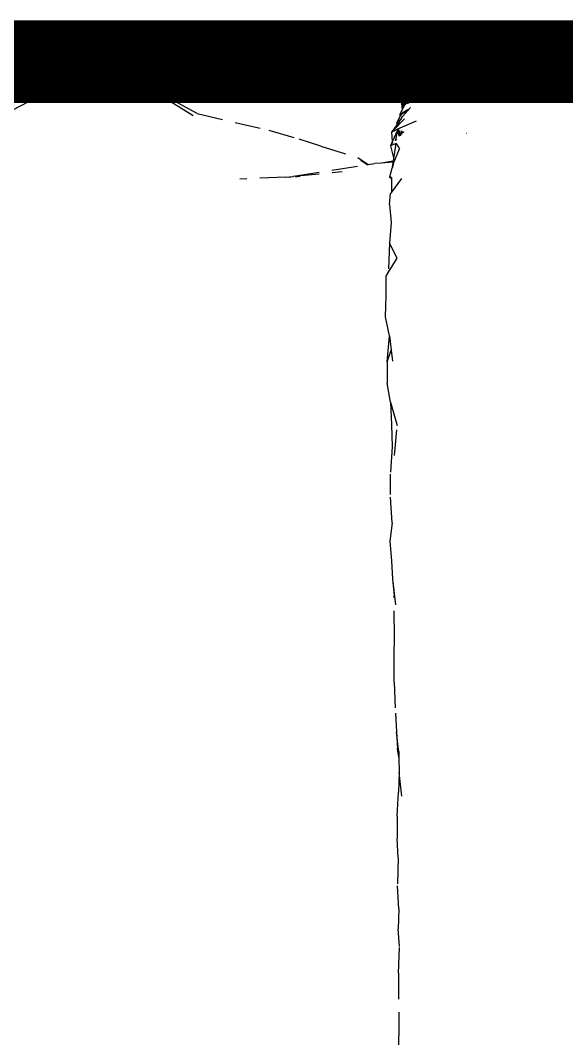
# Model space of a CAD drawing. Header units: millimetres. Extents: x 0 to 460473, y -68369 to 85219.
# Drawn here: x 228075.2 to 228207.2, y -30088.2 to -29842.2 of the extents above; entities that cross this region are included whole.
import ezdxf

# ---------------------------------------------------------------- set-up
doc = ezdxf.new("R2010")
doc.units = ezdxf.units.MM
doc.header["$LTSCALE"] = 50
doc.linetypes.add('HIDDEN2', pattern=[0.1875, 0.125, -0.0625])
doc.layers.add('fur', color=6, linetype='Continuous')
doc.layers.add('hid', color=8, linetype='HIDDEN2')

msp = doc.modelspace()

# ---------------------------------------------------------------- linework, layer by layer
at = {"layer": 'fur', "color": 40, "lineweight": 50, "true_color": 0xf8d731, "const_width": 20}
msp.add_lwpolyline([(227948.79534532, -29852.15140199), (229958.57693828, -29852.15140199), (229958.57693828, -31062.19639215), (227948.79534532, -31062.19639215)], close=True, dxfattribs=at)
at = {"layer": 'hid'}
for p, q in [((228184.66510002, -29852.15140199), (227938.21088805, -29852.15140199)), ((228184.66510002, -29852.15140199), (228178.79482597, -29853.20039116)), ((228184.66510002, -29852.15140199), (228180.31080853, -29853.32879771)), ((228181.31415197, -29853.18273539), (228184.66510002, -29852.15140199)), ((228187.24654083, -29852.21496004), (228184.66510002, -29852.15140199)), ((229558.08195127, -29852.15140199), (228184.66510002, -29852.15140199)), ((228093.71361489, -29855.4645626), (228096.74065461, -29854.61037231)), ((228096.74065461, -29854.61037231), (228101.4111111, -29855.58005453)), ((228172.16483411, -29855.83026981), (228175.2691954, -29854.38643324)), ((228173.83153288, -29855.23204907), (228175.2691954, -29854.38643324)), ((228175.2691954, -29854.38643324), (228174.32450572, -29855.08557187)), ((228174.4007411, -29854.95312637), (228175.66013596, -29854.33599927)), ((228175.1233375, -29854.68141013), (228177.25189392, -29853.77410105)), ((228175.66013596, -29854.33599927), (228175.1233375, -29854.68141013)), ((228176.88761598, -29854.2139453), (228175.26145368, -29854.76694775)), ((228175.9512698, -29854.42286223), (228175.26145368, -29854.76694775)), ((228175.2691954, -29854.38643324), (228178.79482597, -29853.20039116)), ((228177.25189392, -29853.77410105), (228175.66013596, -29854.33599927)), ((228176.88761598, -29854.2139453), (228175.79533722, -29854.68392166)), ((228176.53261777, -29854.41899244), (228175.79533722, -29854.68392166)), ((228175.9512698, -29854.42286223), (228177.25189392, -29853.77410105)), ((228177.13664356, -29853.9132591), (228175.9512698, -29854.42286223)), ((228178.79482597, -29853.20039116), (228177.25189392, -29853.77410105)), ((228178.79482597, -29853.20039116), (228177.56705485, -29853.72822131)), ((228187.24654083, -29852.21496004), (228206.94287919, -29854.17438557)), ((228206.94287919, -29854.17438557), (228217.84305507, -29856.93850484)), ((228089.62273694, -29856.76947138), (228088.87663618, -29857.56234313)), ((228089.10948165, -29857.39586509), (228089.62273694, -29856.76947138)), ((228091.99346959, -29855.92067819), (228089.62273694, -29856.76947138)), ((228089.62273694, -29856.76947138), (228092.72178609, -29857.1517324)), ((228089.62273694, -29856.76947138), (228091.02688966, -29857.0312504)), ((228090.80954914, -29857.28096834), (228091.02688966, -29857.0312504)), ((228091.02688966, -29857.0312504), (228091.40107835, -29857.10101115)), ((228091.99346959, -29855.92067819), (228092.20817714, -29855.67398546)), ((228092.56026001, -29855.71775027), (228091.99346959, -29855.92067819)), ((228092.20817714, -29855.67398546), (228092.96056273, -29855.57442992)), ((228092.56026001, -29855.71775027), (228092.20817714, -29855.67398546)), ((228092.96056273, -29855.57442992), (228092.56026001, -29855.71775027)), ((228093.71361489, -29855.4645626), (228092.96056273, -29855.57442992)), ((228095.33082902, -29855.96596248), (228092.96056273, -29855.57442992)), ((228095.33082902, -29855.96596248), (228095.48613846, -29855.81662773)), ((228096.08352692, -29856.09029692), (228095.33082902, -29855.96596248)), ((228096.08352692, -29856.09029692), (228096.19141619, -29855.84731828)), ((228097.6833446, -29856.35456288), (228096.08352692, -29856.09029692)), ((228103.92632545, -29857.14238002), (228101.4111111, -29855.58005453)), ((228169.857185, -29857.91793637), (228171.30396501, -29856.36929463)), ((228169.857185, -29857.91793637), (228171.49098333, -29856.58722539)), ((228170.42845265, -29857.22826316), (228171.30396501, -29856.36929463)), ((228171.30396501, -29856.36929463), (228170.95062379, -29857.20443395)), ((228171.49098333, -29856.58722539), (228170.95062379, -29857.20443395)), ((228170.95062379, -29857.20443395), (228171.2489053, -29857.0097961)), ((228171.80904184, -29856.11672486), (228170.9578795, -29856.91472197)), ((228171.2489053, -29857.0097961), (228171.05620448, -29857.30239729)), ((228171.43381297, -29857.04627277), (228171.05620448, -29857.30239729)), ((228171.10409109, -29856.68429396), (228171.80904184, -29856.11672486)), ((228171.99097924, -29857.02786642), (228171.19004684, -29857.48231486)), ((228171.33674019, -29856.89363017), (228171.2489053, -29857.0097961)), ((228171.32396086, -29856.99452056), (228171.2489053, -29857.0097961)), ((228171.30396501, -29856.36929463), (228172.16483411, -29855.83026981)), ((228171.3917267, -29856.91660075), (228171.32396086, -29856.99452056)), ((228171.33674019, -29856.89363017), (228171.69255548, -29856.42304706)), ((228171.67529006, -29856.59054853), (228171.33674019, -29856.89363017)), ((228171.50479464, -29856.84282044), (228171.3917267, -29856.91660075)), ((228171.43381297, -29857.04627277), (228171.50479464, -29856.84282044)), ((228171.63100495, -29856.91252126), (228171.43381297, -29857.04627277)), ((228171.69255548, -29856.42304706), (228171.49098333, -29856.58722539)), ((228171.50479464, -29856.84282044), (228171.67529006, -29856.59054853)), ((228171.80575008, -29856.64643777), (228171.50479464, -29856.84282044)), ((228172.38755436, -29856.39936846), (228171.63100495, -29856.91252126)), ((228171.80575008, -29856.64643777), (228171.63100495, -29856.91252126)), ((228171.67529006, -29856.59054853), (228171.76306187, -29856.51197216)), ((228171.96753078, -29856.05937879), (228171.69255548, -29856.42304706)), ((228172.13283897, -29856.06444094), (228171.69255548, -29856.42304706)), ((228171.76306187, -29856.51197216), (228172.13283897, -29856.06444094)), ((228171.76306187, -29856.51197216), (228172.12153789, -29856.33316159)), ((228171.94074828, -29856.5583473), (228171.80575008, -29856.64643777)), ((228171.89243021, -29856.0750255), (228171.80904184, -29856.11672486)), ((228172.81899255, -29855.98526591), (228171.94074828, -29856.5583473)), ((228172.12153789, -29856.33316159), (228171.94074828, -29856.5583473)), ((228172.37900393, -29855.93273821), (228171.96753078, -29856.05937879)), ((228173.40047955, -29856.228117), (228171.99097924, -29857.02786642)), ((228171.99097924, -29857.02786642), (228172.28491903, -29856.78320768)), ((228172.12153789, -29856.33316159), (228172.15017887, -29856.31887525)), ((228172.37900393, -29855.93273821), (228172.13283897, -29856.06444094)), ((228172.15017887, -29856.31887525), (228172.24348882, -29856.21218061)), ((228172.24348882, -29856.21218061), (228172.90121632, -29855.77201502)), ((228172.48972368, -29856.10623278), (228172.24348882, -29856.21218061)), ((228172.43978625, -29855.91403102), (228172.37900393, -29855.93273821)), ((228173.3922556, -29855.71789907), (228172.38755436, -29856.39936846)), ((228172.38755436, -29856.39936846), (228172.81899255, -29855.98526591)), ((228172.4997614, -29855.86813077), (228172.43978625, -29855.91403102)), ((228172.81899255, -29855.98526591), (228172.48972368, -29856.10623278)), ((228172.59085151, -29855.86753712), (228172.4997614, -29855.86813077)), ((228172.6261049, -29855.82273139), (228172.59085151, -29855.86753712)), ((228172.6261049, -29855.82273139), (228173.42640948, -29855.43056713)), ((228173.04621751, -29855.67177107), (228172.6261049, -29855.82273139)), ((228172.6261049, -29855.82273139), (228172.90121632, -29855.77201502)), ((228172.81899255, -29855.98526591), (228172.87802314, -29855.95582101)), ((228172.87802314, -29855.95582101), (228172.91216357, -29855.92446896)), ((228172.90121632, -29855.77201502), (228173.04621751, -29855.67177107)), ((228172.90121632, -29855.77201502), (228173.06994379, -29855.7822607)), ((228172.91216357, -29855.92446896), (228173.06994379, -29855.7822607)), ((228173.1211415, -29855.83455172), (228172.91216357, -29855.92446896)), ((228173.04621751, -29855.67177107), (228173.07334029, -29855.66011073)), ((228173.06994379, -29855.7822607), (228173.17416722, -29855.68800793)), ((228173.07334029, -29855.66011073), (228173.42640948, -29855.43056713)), ((228173.28832013, -29855.58477561), (228173.07334029, -29855.66011073)), ((228173.26118524, -29855.66122608), (228173.1211415, -29855.83455172)), ((228173.3922556, -29855.71789907), (228173.1211415, -29855.83455172)), ((228173.17416722, -29855.68800793), (228173.26118524, -29855.66122608)), ((228173.26118524, -29855.66122608), (228173.31806331, -29855.64372051)), ((228173.32433576, -29855.55220546), (228173.28832013, -29855.58477561)), ((228173.31806331, -29855.64372051), (228173.28832013, -29855.58477561)), ((228173.31806331, -29855.64372051), (228173.36414326, -29855.62953832)), ((228173.32433576, -29855.55220546), (228173.42640948, -29855.43056713)), ((228173.48676223, -29855.54952567), (228173.32433576, -29855.55220546)), ((228173.36414326, -29855.62953832), (228173.48676223, -29855.54952567)), ((228173.3922556, -29855.71789907), (228173.65409405, -29855.54029912)), ((228173.42640948, -29855.43056713), (228173.49720012, -29855.39587839)), ((228173.60974018, -29855.46927878), (228173.48676223, -29855.54952567)), ((228173.48676223, -29855.54952567), (228173.65409405, -29855.54029912)), ((228173.49720012, -29855.39587839), (228173.5417914, -29855.355553)), ((228173.5417914, -29855.355553), (228173.83153288, -29855.23204907)), ((228173.66792727, -29855.44837024), (228173.60974018, -29855.46927878)), ((228173.65409405, -29855.54029912), (228173.92673487, -29855.35537213)), ((228173.78839013, -29855.3527042), (228173.66792727, -29855.44837024)), ((228173.92673487, -29855.35537213), (228173.66792727, -29855.44837024)), ((228174.00951901, -29855.25763885), (228173.78839013, -29855.3527042)), ((228173.83153288, -29855.23204907), (228174.24034118, -29855.05779225)), ((228174.00951901, -29855.25763885), (228173.92673487, -29855.35537213)), ((228174.10025685, -29855.20697441), (228174.00951901, -29855.25763885)), ((228174.05704691, -29855.41628086), (228174.03772513, -29855.44017196)), ((228174.05704691, -29855.41628086), (228174.18421235, -29855.37714269)), ((228174.17693927, -29855.18566333), (228174.10025685, -29855.20697441)), ((228174.17986947, -29855.26441252), (228174.12288302, -29855.33487544)), ((228174.27906516, -29855.14175847), (228174.17693927, -29855.18566333)), ((228174.26463994, -29855.23395169), (228174.17986947, -29855.26441252)), ((228175.79533722, -29854.68392166), (228174.18421235, -29855.37714269)), ((228174.18421235, -29855.37714269), (228175.66030649, -29854.92283986)), ((228174.24034118, -29855.05779225), (228174.4007411, -29854.95312637)), ((228174.26463994, -29855.23395169), (228174.66730673, -29854.97484983)), ((228174.48126953, -29855.15610954), (228174.26463994, -29855.23395169)), ((228174.32450572, -29855.08557187), (228174.27906516, -29855.14175847)), ((228174.77752404, -29854.82881505), (228174.32450572, -29855.08557187)), ((228174.66730673, -29854.97484983), (228174.32450572, -29855.08557187)), ((228174.4007411, -29854.95312637), (228174.77752404, -29854.82881505)), ((228175.79533722, -29854.68392166), (228174.48126953, -29855.15610954)), ((228174.48126953, -29855.15610954), (228175.26145368, -29854.76694775)), ((228174.73245257, -29854.94684303), (228174.66730673, -29854.97484983)), ((228174.73245257, -29854.94684303), (228175.1233375, -29854.68141013)), ((228175.26145368, -29854.76694775), (228174.73245257, -29854.94684303)), ((228175.1233375, -29854.68141013), (228174.77752404, -29854.82881505)), ((228079.65391944, -29860.46915025), (228083.5601588, -29859.14136807)), ((228083.5601588, -29859.14136807), (228085.21990642, -29858.45179127)), ((228087.41057331, -29857.83252207), (228085.21990642, -29858.45179127)), ((228088.73311989, -29857.66495328), (228087.41057331, -29857.83252207)), ((228092.72178609, -29857.1517324), (228088.73311989, -29857.66495328)), ((228088.73311989, -29857.66495328), (228088.87663618, -29857.56234313)), ((228088.87663618, -29857.56234313), (228089.10948165, -29857.39586509)), ((228089.10948165, -29857.39586509), (228090.80954914, -29857.28096834)), ((228090.80954914, -29857.28096834), (228091.24747714, -29857.25137157)), ((228091.40107835, -29857.10101115), (228091.24747714, -29857.25137157)), ((228091.24747714, -29857.25137157), (228091.95214475, -29857.20374757)), ((228091.40107835, -29857.10101115), (228091.95214475, -29857.20374757)), ((228091.95214475, -29857.20374757), (228092.72178609, -29857.1517324)), ((228092.72178609, -29857.1517324), (228092.85457885, -29857.14275778)), ((228095.52483948, -29857.49748299), (228092.85457885, -29857.14275778)), ((228098.73701771, -29858.4686651), (228095.52483948, -29857.49748299)), ((228097.81036477, -29857.41775965), (228097.75182152, -29857.44245229)), ((228097.87244613, -29857.46739335), (228097.80216862, -29857.4948955)), ((228099.59342229, -29858.8433041), (228099.58865343, -29859.0865041)), ((228105.69712604, -29857.92457813), (228103.92632545, -29857.14238002)), ((228116.98174347, -29865.25175341), (228103.92632545, -29857.14238002)), ((228117.99275641, -29864.67016907), (228105.69712604, -29857.92457813)), ((228167.95247463, -29861.11871262), (228169.18245427, -29859.36552267)), ((228169.43324947, -29858.95923858), (228167.97890298, -29860.78429365)), ((228168.03974245, -29860.58044201), (228169.857185, -29857.91793637)), ((228168.46539664, -29859.15422495), (228168.03974245, -29860.58044201)), ((228169.18245427, -29859.36552267), (228168.38716593, -29860.6216677)), ((228168.46539664, -29859.15422495), (228170.42845265, -29857.22826316)), ((228168.46539664, -29859.15422495), (228169.12729599, -29858.27584885)), ((228169.12729599, -29858.27584885), (228170.42845265, -29857.22826316)), ((228169.14845157, -29859.70054528), (228171.28580111, -29858.44402459)), ((228169.25530978, -29859.3048819), (228169.14845157, -29859.70054528)), ((228169.32530765, -29859.45119884), (228169.14845157, -29859.70054528)), ((228169.18245427, -29859.36552267), (228169.25530978, -29859.3048819)), ((228169.25530978, -29859.3048819), (228169.30639921, -29859.26235796)), ((228169.30639921, -29859.26235796), (228169.37644067, -29859.23385526)), ((228169.32530765, -29859.45119884), (228169.5446859, -29859.14190112)), ((228169.32530765, -29859.45119884), (228169.37644067, -29859.23385526)), ((228169.36036055, -29859.18256302), (228169.36592575, -29859.13447695)), ((228169.37644067, -29859.23385526), (228169.36036055, -29859.18256302)), ((228169.39827743, -29859.09373647), (228169.36592575, -29859.13447695)), ((228169.37644067, -29859.23385526), (228169.47028697, -29859.12594713)), ((228169.39827743, -29859.09373647), (228169.43974848, -29859.06516867)), ((228169.43324947, -29858.95923858), (228169.45366029, -29858.93519458)), ((228169.43324947, -29858.95923858), (228169.43974848, -29859.06516867)), ((228169.49932084, -29859.03965559), (228169.43974848, -29859.06516867)), ((228169.5313467, -29858.92616227), (228169.45366029, -29858.93519458)), ((228169.47028697, -29859.12594713), (228169.64941223, -29858.97685346)), ((228169.47028697, -29859.12594713), (228169.49932084, -29859.03965559)), ((228169.53087824, -29858.96502196), (228169.48933583, -29858.97906658)), ((228169.48933583, -29858.97906658), (228169.49932084, -29859.03965559)), ((228169.49932084, -29859.03965559), (228169.53087824, -29858.96502196)), ((228169.5313467, -29858.92616227), (228169.53087824, -29858.96502196)), ((228169.56548922, -29858.88316658), (228169.5313467, -29858.92616227)), ((228169.64941223, -29858.97685346), (228169.5446859, -29859.14190112)), ((228169.57589444, -29858.85855811), (228169.56548922, -29858.88316658)), ((228169.57589444, -29858.85855811), (228169.62056812, -29858.8138057)), ((228171.28580111, -29858.44402459), (228169.59439163, -29859.92385864)), ((228169.62056812, -29858.8138057), (228169.70868188, -29858.76962532)), ((228169.64941223, -29858.97685346), (228169.67953266, -29858.95178293)), ((228169.72790134, -29858.80458233), (228169.67953266, -29858.95178293)), ((228169.70868188, -29858.76962532), (228169.88176683, -29858.48487805)), ((228169.70868188, -29858.76962532), (228169.78286618, -29858.76653135)), ((228169.78286618, -29858.76653135), (228169.72790134, -29858.80458233)), ((228169.78286618, -29858.76653135), (228169.83034207, -29858.71194172)), ((228169.88417961, -29858.66325462), (228169.83034207, -29858.71194172)), ((228169.83034207, -29858.71194172), (228169.8369194, -29858.68134402)), ((228169.8369194, -29858.68134402), (228169.88417961, -29858.66325462)), ((228170.64928184, -29857.40106884), (228169.857185, -29857.91793637)), ((228169.88176683, -29858.48487805), (228170.08463697, -29858.29094357)), ((228169.88417961, -29858.66325462), (228169.93500713, -29858.59159375)), ((228169.94727577, -29858.50742346), (228169.93500713, -29858.59159375)), ((228169.98367462, -29858.45005924), (228169.94727577, -29858.50742346)), ((228170.02806558, -29858.46039219), (228169.98367462, -29858.45005924)), ((228170.02806558, -29858.46039219), (228170.05077208, -29858.42837868)), ((228170.05077208, -29858.42837868), (228170.06639848, -29858.37651401)), ((228170.16234485, -29858.27107411), (228170.06639848, -29858.37651401)), ((228170.06639848, -29858.37651401), (228170.08463697, -29858.29094357)), ((228170.27895964, -29857.98469296), (228170.08463697, -29858.29094357)), ((228170.16234485, -29858.27107411), (228170.41050232, -29857.92567729)), ((228170.27895964, -29857.98469296), (228170.16234485, -29858.27107411)), ((228170.39633643, -29857.7997083), (228170.27895964, -29857.98469296)), ((228170.44576217, -29857.69126472), (228170.39633643, -29857.7997083)), ((228170.54591361, -29857.6485177), (228170.41050232, -29857.92567729)), ((228170.5492192, -29857.84591999), (228170.41050232, -29857.92567729)), ((228170.47852171, -29857.67018511), (228170.44576217, -29857.69126472)), ((228170.49570312, -29857.64310739), (228170.47852171, -29857.67018511)), ((228170.54591361, -29857.6485177), (228170.47852171, -29857.67018511)), ((228170.5614435, -29857.61682786), (228170.49570312, -29857.64310739)), ((228170.5614435, -29857.61682786), (228170.54591361, -29857.6485177)), ((228170.6674013, -29857.77886356), (228170.5492192, -29857.84591999)), ((228170.5614435, -29857.61682786), (228170.82031957, -29857.33008443)), ((228170.99761872, -29857.34213487), (228170.5614435, -29857.61682786)), ((228170.82031957, -29857.33008443), (228170.64928184, -29857.40106884)), ((228170.88021567, -29857.48217267), (228170.6674013, -29857.77886356)), ((228170.6674013, -29857.77886356), (228170.85893372, -29857.67018821)), ((228170.90957791, -29857.23121765), (228170.82031957, -29857.33008443)), ((228171.19004684, -29857.48231486), (228170.85893372, -29857.67018821)), ((228170.85893372, -29857.67018821), (228170.98529265, -29857.50831851)), ((228170.91483955, -29857.4649442), (228170.88021567, -29857.48217267)), ((228170.95062379, -29857.20443395), (228170.90957791, -29857.23121765)), ((228170.98529265, -29857.50831851), (228171.04694028, -29857.39921233)), ((228171.05620448, -29857.30239729), (228170.99761872, -29857.34213487)), ((228171.04694028, -29857.39921233), (228171.13256249, -29857.35660766)), ((228171.19004684, -29857.48231486), (228171.56942684, -29857.13922875)), ((228171.32742742, -29857.25964501), (228171.19004684, -29857.48231486)), ((228173.09036004, -29858.96992533), (228171.28203936, -29860.02620379)), ((228171.28203936, -29860.02620379), (228171.3575259, -29859.44275804)), ((228171.45700813, -29858.38552841), (228171.28580111, -29858.44402459)), ((228172.64476113, -29857.69988911), (228171.45700813, -29858.38552841)), ((228073.23430789, -29863.84772609), (228077.25828371, -29861.75268552)), ((228077.25828371, -29861.75268552), (228077.80266533, -29861.58939362)), ((228079.65391944, -29860.46915025), (228077.80266533, -29861.58939362)), ((228077.80266533, -29861.58939362), (228078.70923196, -29861.31746123)), ((228078.70923196, -29861.31746123), (228080.60110874, -29860.67857311)), ((228078.70923196, -29861.31746123), (228080.47162843, -29860.7888154)), ((228085.17949258, -29860.18020931), (228080.60110874, -29860.67857311)), ((228082.38213442, -29860.86471133), (228085.02646481, -29860.41413887)), ((228085.02646481, -29860.41413887), (228084.75318846, -29860.95890279)), ((228085.02646481, -29860.41413887), (228085.82117462, -29860.27872676)), ((228085.21795558, -29860.17819802), (228085.17949258, -29860.18020931)), ((228085.6186416, -29859.71810835), (228085.21795558, -29860.17819802)), ((228085.21795558, -29860.17819802), (228085.7930981, -29859.76698711)), ((228085.31991217, -29860.17286655), (228085.21795558, -29860.17819802)), ((228086.10905093, -29859.85550994), (228085.31991217, -29860.17286655)), ((228085.91000529, -29860.14200965), (228085.31991217, -29860.17286655)), ((228085.36348405, -29860.98314713), (228085.82117462, -29860.27872676)), ((228086.4158391, -29860.17740075), (228085.64702384, -29860.99441091)), ((228085.82117462, -29860.27872676), (228086.4158391, -29860.17740075)), ((228085.91000529, -29860.14200965), (228086.10905093, -29859.85550994)), ((228086.47704478, -29860.11235826), (228085.91000529, -29860.14200965)), ((228086.4158391, -29860.17740075), (228086.93947828, -29860.08817688)), ((228086.59153494, -29859.99069103), (228086.47704478, -29860.11235826)), ((228086.51078751, -29860.1105938), (228086.47704478, -29860.11235826)), ((228086.6183685, -29859.99820919), (228086.51078751, -29860.1105938)), ((228086.93947828, -29860.08817688), (228086.51078751, -29860.1105938)), ((228167.43555323, -29861.46556337), (228167.30007383, -29862.22919749)), ((228167.48051072, -29861.96890137), (228167.30007383, -29862.22919749)), ((228167.43555323, -29861.46556337), (228168.03974245, -29860.58044201)), ((228167.97890298, -29860.78429365), (228167.43555323, -29861.46556337)), ((228167.58792618, -29861.8139451), (228167.48051072, -29861.96890137)), ((228167.51387465, -29862.34243957), (228167.48051072, -29861.96890137)), ((228167.63766412, -29861.92766471), (228167.51387465, -29862.34243957)), ((228167.70092744, -29861.71569165), (228167.58792618, -29861.8139451)), ((228167.63766412, -29861.92766471), (228167.58792618, -29861.8139451)), ((228167.70092744, -29861.71569165), (228167.63766412, -29861.92766471)), ((228167.69454219, -29862.05770931), (228167.63766412, -29861.92766471)), ((228167.81846179, -29861.86241326), (228167.69454219, -29862.05770931)), ((228167.73486812, -29861.60196839), (228167.70092744, -29861.71569165)), ((228167.9166698, -29861.31741054), (228167.73486812, -29861.60196839)), ((228167.73486812, -29861.60196839), (228167.88810938, -29861.47590581)), ((228167.75738062, -29862.20138154), (228167.81846179, -29861.86241326)), ((228167.81846179, -29861.86241326), (228167.88810938, -29861.47590581)), ((228168.00027548, -29861.57587667), (228167.81846179, -29861.86241326)), ((228168.02362748, -29861.79921352), (228167.85297523, -29862.41994668)), ((228167.88810938, -29861.47590581), (228167.9166698, -29861.31741054)), ((228167.88810938, -29861.47590581), (228167.97780799, -29861.36099912)), ((228167.96567359, -29861.24494653), (228167.9166698, -29861.31741054)), ((228168.38716593, -29860.6216677), (228167.95247463, -29861.11871262)), ((228167.95247463, -29861.11871262), (228167.96567359, -29861.24494653)), ((228168.38716593, -29860.6216677), (228167.96567359, -29861.24494653)), ((228167.96567359, -29861.24494653), (228167.97780799, -29861.36099912)), ((228167.97780799, -29861.36099912), (228168.75297319, -29860.3679886)), ((228167.97780799, -29861.36099912), (228168.00027548, -29861.57587667)), ((228168.03974245, -29860.58044201), (228167.97890298, -29860.78429365)), ((228168.13079059, -29861.42780607), (228168.00027548, -29861.57587667)), ((228168.00027548, -29861.57587667), (228168.02362748, -29861.79921352)), ((228168.13079059, -29861.42780607), (228168.02362748, -29861.79921352)), ((228168.44073372, -29861.71023376), (228168.11677945, -29862.55896988)), ((228168.12871861, -29861.37345157), (228168.15492272, -29861.33215415)), ((228168.13079059, -29861.42780607), (228168.12871861, -29861.37345157)), ((228168.20023373, -29861.30951756), (228168.15492272, -29861.33215415)), ((228168.15492272, -29861.33215415), (228168.16271424, -29861.37342776)), ((228168.20023373, -29861.30951756), (228168.18666612, -29861.28212687)), ((228168.20023373, -29861.30951756), (228169.59439163, -29859.92385864)), ((228168.20023373, -29861.30951756), (228168.75297319, -29860.3679886)), ((228168.44073372, -29861.71023376), (228168.32966552, -29862.25781098)), ((228169.04693305, -29859.86726132), (228168.38716593, -29860.6216677)), ((228169.39903772, -29860.28436889), (228168.44073372, -29861.71023376)), ((228168.76786424, -29861.51124725), (228168.44073372, -29861.71023376)), ((228168.57180096, -29862.05964864), (228168.50744709, -29861.92972911)), ((228168.63699742, -29861.98810482), (228168.57180096, -29862.05964864)), ((228168.63699742, -29861.98810482), (228168.62079623, -29861.72055221)), ((228168.63699742, -29861.98810482), (228168.86580483, -29861.49477113)), ((228168.63699742, -29861.98810482), (228168.76786424, -29861.51124725)), ((228168.83933977, -29861.76085523), (228168.63699742, -29861.98810482)), ((228168.75297319, -29860.3679886), (228169.04693305, -29859.86726132)), ((228168.76786424, -29861.51124725), (228168.8023932, -29861.38542932)), ((228168.85912661, -29861.4557343), (228168.76786424, -29861.51124725)), ((228168.83637195, -29861.3227242), (228168.85912661, -29861.4557343)), ((228168.90069733, -29861.69873176), (228168.83933977, -29861.76085523)), ((228168.85912661, -29861.4557343), (228168.89364964, -29861.43473468)), ((228168.86580483, -29861.49477113), (228168.85912661, -29861.4557343)), ((228168.86580483, -29861.49477113), (228168.88894048, -29861.63000829)), ((228168.97264716, -29861.40918959), (228168.88894048, -29861.63000829)), ((228168.88894048, -29861.63000829), (228168.90069733, -29861.69873176)), ((228168.89364964, -29861.43473468), (228168.98064401, -29861.24716535)), ((228168.97264716, -29861.40918959), (228168.89364964, -29861.43473468)), ((228168.96165825, -29861.63183583), (228168.90069733, -29861.69873176)), ((228168.97264716, -29861.40918959), (228168.96165825, -29861.63183583)), ((228169.14681395, -29861.42865385), (228168.96165825, -29861.63183583)), ((228168.98373605, -29861.37993704), (228168.97264716, -29861.40918959)), ((228168.98064401, -29861.24716535), (228169.27308945, -29860.61662113)), ((228168.99099849, -29861.03737311), (228168.98064401, -29861.24716535)), ((228168.98064401, -29861.24716535), (228168.98373605, -29861.37993704)), ((228169.27308945, -29860.61662113), (228168.98373605, -29861.37993704)), ((228169.20137925, -29861.24754933), (228168.98373605, -29861.37993704)), ((228169.12729599, -29859.73037217), (228169.04693305, -29859.86726132)), ((228169.12729599, -29859.73037217), (228169.14845157, -29859.70054528)), ((228169.41169028, -29861.13798983), (228169.14681395, -29861.42865385)), ((228169.20137925, -29861.24754933), (228169.14681395, -29861.42865385)), ((228169.39903772, -29860.28436889), (228169.20137925, -29861.24754933)), ((228169.20137925, -29861.24754933), (228169.41169028, -29861.13798983)), ((228169.39903772, -29860.28436889), (228169.27308945, -29860.61662113)), ((228169.45663001, -29860.17808686), (228169.39903772, -29860.28436889)), ((228169.44924703, -29861.09677665), (228169.41169028, -29861.13798983)), ((228171.28203936, -29860.02620379), (228169.44924703, -29861.09677665)), ((228169.55037564, -29860.08921559), (228169.45663001, -29860.17808686)), ((228169.77750921, -29859.87389196), (228169.55037564, -29860.08921559)), ((228169.59439163, -29859.92385864), (228169.55037564, -29860.08921559)), ((228171.08671686, -29861.15031925), (228171.10233855, -29861.05099334)), ((228171.14033195, -29861.12147975), (228171.15281817, -29861.02497199)), ((228167.49052746, -29863.73831988), (228166.92779711, -29864.83920253)), ((228167.30007383, -29862.22919749), (228167.65155834, -29862.78863942)), ((228167.63758959, -29862.86615861), (228167.30007383, -29862.22919749)), ((228167.30007383, -29862.22919749), (228167.49052746, -29863.73831988)), ((228167.53299577, -29863.58384499), (228167.49052746, -29863.73831988)), ((228167.69454219, -29862.05770931), (228167.51387465, -29862.34243957)), ((228167.51387465, -29862.34243957), (228167.675608, -29862.65517651)), ((228168.0481103, -29862.64750742), (228167.53299577, -29863.58384499)), ((228167.53299577, -29863.58384499), (228167.63758959, -29862.86615861)), ((228167.69863183, -29862.98135777), (228167.53299577, -29863.58384499)), ((228167.60552653, -29864.41640418), (228167.56852514, -29864.43948733)), ((228167.56852514, -29864.43948733), (228167.57118347, -29864.55131628)), ((228167.6953049, -29864.48190292), (228167.63000197, -29864.40113529)), ((228167.63758959, -29862.86615861), (228167.65155834, -29862.78863942)), ((228167.69863183, -29862.98135777), (228167.63758959, -29862.86615861)), ((228167.65155834, -29862.78863942), (228167.675608, -29862.65517651)), ((228167.65155834, -29862.78863942), (228167.72115852, -29862.89941886)), ((228167.65560583, -29864.38516244), (228167.6953049, -29864.48190292)), ((228169.50157241, -29863.23356477), (228167.66185215, -29865.31073207)), ((228167.675608, -29862.65517651), (228167.75738062, -29862.20138154)), ((228167.675608, -29862.65517651), (228167.7491896, -29862.79745816)), ((228167.75738062, -29862.20138154), (228167.69454219, -29862.05770931)), ((228167.71765435, -29864.39880273), (228167.6953049, -29864.48190292)), ((228167.71765435, -29864.39880273), (228167.6967102, -29864.35951967)), ((228167.72115852, -29862.89941886), (228167.69863183, -29862.98135777)), ((228167.7345718, -29864.33589989), (228167.71765435, -29864.39880273)), ((228167.80682897, -29864.56605959), (228167.71765435, -29864.39880273)), ((228167.7491896, -29862.79745816), (228167.72115852, -29862.89941886)), ((228167.85297523, -29862.41994668), (228167.7491896, -29862.79745816)), ((228167.85297523, -29862.41994668), (228167.75738062, -29862.20138154)), ((228167.85266638, -29864.26222713), (228167.80419811, -29864.29246384)), ((228167.83534989, -29864.3770092), (228167.80419811, -29864.29246384)), ((228167.83534989, -29864.3770092), (228167.80682897, -29864.56605959)), ((228167.88295408, -29864.5062061), (228167.83534989, -29864.3770092)), ((228167.96286578, -29864.19347975), (228167.94778434, -29864.4552332)), ((228168.01867884, -29864.39949228), (228168.09342417, -29864.1120315)), ((228168.0481103, -29862.64750742), (228168.06345775, -29862.61748284)), ((228168.11677945, -29862.55896988), (228168.06345775, -29862.61748284)), ((228168.09342417, -29864.1120315), (228168.11055419, -29864.32725513)), ((228168.31372926, -29862.34284554), (228168.11677945, -29862.55896988)), ((228168.18551378, -29864.26831803), (228168.15477759, -29864.29248442)), ((228168.18551378, -29864.26831803), (228168.16948506, -29864.06458128)), ((228168.23751169, -29864.22743459), (228168.2744818, -29864.19836678)), ((228168.30896893, -29864.13318842), (228168.24699344, -29864.01622803)), ((228168.30896893, -29864.13318842), (228168.2744818, -29864.19836678)), ((228168.30896893, -29864.13318842), (228168.29923915, -29864.17890128)), ((228168.37158506, -29864.000958), (228168.30896893, -29864.13318842)), ((228168.32320623, -29864.16005712), (228168.30896893, -29864.13318842)), ((228168.31372926, -29862.34284554), (228168.3159064, -29862.28320234)), ((228168.32966552, -29862.25781098), (228168.3159064, -29862.28320234)), ((228168.37158506, -29864.000958), (228168.32320623, -29864.16005712)), ((228168.57180096, -29862.05964864), (228168.32966552, -29862.25781098)), ((228168.32966552, -29862.25781098), (228168.3402286, -29862.31376629)), ((228168.39502272, -29863.92388065), (228168.34716442, -29863.95373683)), ((228168.34716442, -29863.95373683), (228168.37158506, -29864.000958)), ((228168.36381548, -29862.28788305), (228168.42569672, -29862.08059297)), ((228168.37331328, -29863.93742399), (228168.37158506, -29864.000958)), ((228168.37158506, -29864.000958), (228168.45037115, -29864.06007349)), ((228168.37158506, -29864.000958), (228168.41609433, -29864.0870237)), ((228168.53962885, -29863.98989448), (228168.48594711, -29863.86715789)), ((228168.54030434, -29862.39338881), (228168.54682369, -29862.36831622)), ((228168.61793001, -29863.78482098), (228168.64151988, -29863.90978249)), ((228168.65818419, -29862.33799117), (228168.65659408, -29862.31173152)), ((228168.69848597, -29863.86499281), (228168.65667588, -29863.76064955)), ((228168.69995143, -29862.31836266), (228168.68851594, -29862.29527636)), ((228168.72406305, -29862.27695245), (228168.69995143, -29862.31836266)), ((228168.71943671, -29863.72149649), (228168.74388813, -29863.75333827)), ((228168.74388813, -29863.75333827), (228168.74114014, -29863.70795691)), ((228168.74827855, -29863.82584331), (228168.74388813, -29863.75333827)), ((228168.74388813, -29863.75333827), (228168.78025734, -29863.80069993)), ((228168.78833457, -29862.24382162), (228168.76225567, -29862.28908279)), ((228168.86293971, -29863.63197282), (228168.85761394, -29863.73987818)), ((228168.92196483, -29862.17493758), (228168.9082447, -29862.22047525)), ((228168.92196483, -29862.17493758), (228168.93318389, -29862.20875508)), ((228168.97728557, -29862.14642071), (228168.98387408, -29862.18493322)), ((228169.14800902, -29862.10779801), (228169.11788831, -29862.07394247)), ((228169.19589189, -29863.42426215), (228169.20337787, -29863.46802072)), ((228169.25090791, -29863.43065015), (228169.23550325, -29863.39955078)), ((228117.99275641, -29864.67016907), (228135.28346056, -29868.68932561)), ((228165.31322849, -29868.79845276), (228168.03779499, -29865.93806321)), ((228166.1842435, -29866.95555458), (228166.88734987, -29865.44606721)), ((228166.64084934, -29866.82692757), (228166.2907235, -29867.34686661)), ((228170.86269877, -29866.53989614), (228166.39321173, -29868.46726141)), ((228166.66469655, -29866.41649397), (228166.64084934, -29866.82692757)), ((228166.75084037, -29866.66359021), (228166.64084934, -29866.82692757)), ((228166.74053296, -29866.5149007), (228166.7287308, -29866.34464857)), ((228166.78759964, -29866.27859867), (228166.74053296, -29866.5149007)), ((228166.75084037, -29866.66359021), (228166.74053296, -29866.5149007)), ((228166.84525106, -29866.52338975), (228166.75084037, -29866.66359021)), ((228166.82209885, -29866.42508421), (228166.78759964, -29866.27859867)), ((228166.83543949, -29866.22492313), (228166.82209885, -29866.42508421)), ((228166.84525106, -29866.52338975), (228166.82209885, -29866.42508421)), ((228166.84525106, -29866.52338975), (228166.91495925, -29866.41987266)), ((228166.88953614, -29865.41326462), (228166.88734987, -29865.44606721)), ((228166.92779711, -29864.83920253), (228166.88953614, -29865.41326462)), ((228167.0027857, -29865.19823993), (228166.88953614, -29865.41326462)), ((228166.93647704, -29866.11156062), (228166.91495925, -29866.41987266)), ((228167.10894311, -29866.13180543), (228166.91495925, -29866.41987266)), ((228167.0027857, -29865.19823993), (228167.20154981, -29864.66842318)), ((228167.05447542, -29865.97916833), (228167.10894311, -29866.13180543)), ((228167.15510873, -29865.0784757), (228167.09666023, -29865.12443093)), ((228167.10894311, -29866.13180543), (228167.20526953, -29865.98876009)), ((228167.23214513, -29864.64933643), (228167.15510873, -29865.0784757)), ((228167.21727611, -29865.02959649), (228167.15510873, -29865.0784757)), ((228167.26897445, -29865.73850386), (228167.20526953, -29865.98876009)), ((228167.20526953, -29865.98876009), (228167.34641254, -29865.77916185)), ((228167.21727611, -29865.02959649), (228167.46069988, -29864.50675362)), ((228167.34602313, -29864.57829417), (228167.21727611, -29865.02959649)), ((228167.34641254, -29865.77916185), (228167.59171191, -29865.41489077)), ((228167.39553836, -29865.59650119), (228167.34641254, -29865.77916185)), ((228167.49779711, -29864.48361068), (228167.46069988, -29864.50675362)), ((228167.57118347, -29864.55131628), (228167.50752571, -29864.80138727)), ((228167.57118347, -29864.55131628), (228167.575851, -29864.7476664)), ((228167.59082064, -29865.3773976), (228167.66185215, -29865.31073207)), ((228167.59082064, -29865.3773976), (228167.59171191, -29865.41489077)), ((228167.67864012, -29864.54386625), (228167.63669493, -29864.69982776)), ((228167.6953049, -29864.48190292), (228167.67864012, -29864.54386625)), ((228167.67864012, -29864.54386625), (228167.74862091, -29864.61182577)), ((228167.71169271, -29864.64086064), (228167.67864012, -29864.54386625)), ((228135.28346056, -29868.68932561), (228142.59418225, -29870.88292226)), ((228166.39321173, -29868.46726141), (228164.95293073, -29869.17671181)), ((228164.95293073, -29869.17671181), (228165.31322849, -29868.79845276)), ((228165.16340347, -29871.31113704), (228164.95293073, -29869.17671181)), ((228166.34985093, -29868.68471786), (228165.16340347, -29871.31113704)), ((228165.31322849, -29868.79845276), (228166.07662568, -29867.6648032)), ((228166.2090314, -29869.39093448), (228165.9726814, -29870.57624096)), ((228166.1842435, -29866.95555458), (228166.07662568, -29867.6648032)), ((228166.07662568, -29867.6648032), (228166.22602717, -29867.44294107)), ((228166.1842435, -29866.95555458), (228166.22602717, -29867.44294107)), ((228166.1842435, -29866.95555458), (228166.2907235, -29867.34686661)), ((228166.34985093, -29868.68471786), (228166.2090314, -29869.39093448)), ((228166.2090314, -29869.39093448), (228166.42808388, -29868.95381517)), ((228166.22602717, -29867.44294107), (228166.2907235, -29867.34686661)), ((228166.37858514, -29868.54061445), (228166.34985093, -29868.68471786)), ((228166.4510314, -29868.90802339), (228166.34985093, -29868.68471786)), ((228166.39321173, -29868.46726141), (228166.37858514, -29868.54061445)), ((228166.37858514, -29868.54061445), (228166.46943603, -29868.50007867)), ((228166.42808388, -29868.95381517), (228166.4510314, -29868.90802339)), ((228166.6185108, -29869.47969063), (228166.42808388, -29868.95381517)), ((228166.59451017, -29869.22468135), (228166.42808388, -29868.95381517)), ((228166.4510314, -29868.90802339), (228166.54673355, -29868.71704972)), ((228166.5418243, -29868.53124438), (228166.53702319, -29868.61387616)), ((228166.57055806, -29868.6695079), (228166.53702319, -29868.61387616)), ((228166.57055806, -29868.6695079), (228166.54673355, -29868.71704972)), ((228166.54673355, -29868.71704972), (228166.59451017, -29869.22468135)), ((228166.54673355, -29868.71704972), (228166.66235899, -29868.82179855)), ((228166.57055806, -29868.6695079), (228166.62245038, -29868.56595675)), ((228166.66235899, -29868.82179855), (228166.57055806, -29868.6695079)), ((228166.65875711, -29868.87584066), (228166.59451017, -29869.22468135)), ((228166.59451017, -29869.22468135), (228166.63024989, -29869.303559)), ((228166.63024989, -29869.303559), (228166.6185108, -29869.47969063)), ((228166.62245038, -29868.56595675), (228166.66820402, -29868.73410054)), ((228166.97510727, -29870.06466003), (228166.63024989, -29869.303559)), ((228166.66235899, -29868.82179855), (228166.65875711, -29868.87584066)), ((228166.65875711, -29868.87584066), (228166.71651336, -29868.91163645)), ((228166.66820402, -29868.73410054), (228166.66235899, -29868.82179855)), ((228166.67782184, -29868.58979613), (228166.66820402, -29868.73410054)), ((228166.71651336, -29868.91163645), (228166.7746159, -29869.12516222)), ((228167.24369007, -29869.78618182), (228166.71651336, -29868.91163645)), ((228166.7746159, -29869.12516222), (228167.01812579, -29870.02005657)), ((228166.7746159, -29869.12516222), (228167.13443174, -29869.89946555)), ((228167.14463526, -29868.79077581), (228167.39565527, -29869.62861776)), ((228167.52764797, -29869.49176205), (228167.39086995, -29868.89678855)), ((228167.62852389, -29869.12271559), (228167.60402542, -29868.98855952)), ((228167.62852389, -29869.12271559), (228167.64477301, -29869.0061028)), ((228167.62852389, -29869.12271559), (228167.69451898, -29869.318743)), ((228167.77789858, -29869.06341806), (228167.80906054, -29869.19998139)), ((228147.84021788, -29872.57630388), (228142.59418225, -29870.88292226)), ((228165.16340347, -29871.31113704), (228164.66797406, -29872.45679501)), ((228165.21994119, -29871.88449174), (228165.16340347, -29871.31113704)), ((228165.89170356, -29871.18797961), (228165.84001418, -29871.24157339)), ((228165.91987971, -29870.84104396), (228165.86297409, -29871.12642835)), ((228165.89170356, -29871.18797961), (228165.86297409, -29871.12642835)), ((228165.94098939, -29870.73517792), (228165.91987971, -29870.84104396)), ((228165.91987971, -29870.84104396), (228166.03996846, -29871.03425218)), ((228165.9726814, -29870.57624096), (228165.94098939, -29870.73517792)), ((228166.12776141, -29870.94322467), (228165.94098939, -29870.73517792)), ((228166.15808038, -29870.91178866), (228165.9726814, -29870.57624096)), ((228166.92028378, -29870.12150338), (228166.6185108, -29869.47969063)), ((228166.80293228, -29870.24317846), (228166.6185108, -29869.47969063)), ((228182.98461952, -29869.47115075), (228182.95135621, -29869.45810311)), ((228147.84021788, -29872.57630388), (228156.73919806, -29875.34079813)), ((228166.03993211, -29871.87014852), (228164.66797406, -29872.45679501)), ((228164.66797406, -29872.45679501), (228165.42585415, -29875.38669549)), ((228165.11656839, -29877.5842658), (228166.03993211, -29871.87014852)), ((228165.31187615, -29876.92854491), (228166.87447188, -29873.19755573)), ((228166.03993211, -29871.87014852), (228166.87447188, -29873.19755573)), ((228158.57732076, -29876.60592945), (228156.73919806, -29875.34079813)), ((228159.0475712, -29877.03139929), (228157.53591025, -29876.01331361)), ((228158.57732076, -29876.60592945), (228157.53591025, -29876.01331361)), ((228159.26511127, -29876.99731742), (228158.57732076, -29876.60592945)), ((228159.16806321, -29877.01252188), (228158.57732076, -29876.60592945)), ((228159.26511127, -29876.99731742), (228160.82607662, -29876.75276192)), ((228162.4495226, -29876.63537734), (228160.82607662, -29876.75276192)), ((228165.29153632, -29876.15587297), (228162.4495226, -29876.63537734)), ((228165.24307532, -29876.43338723), (228162.4495226, -29876.63537734)), ((228141.22522374, -29879.83017179), (228159.0475712, -29877.03139929)), ((228141.22522374, -29879.83017179), (228153.01093164, -29878.63888007)), ((228159.0475712, -29877.03139929), (228159.16806321, -29877.01252188)), ((228159.16806321, -29877.01252188), (228159.26511127, -29876.99731742)), ((228165.00690282, -29877.95245394), (228164.41134642, -29879.95195855)), ((228165.02781786, -29877.88223436), (228164.98459258, -29877.91360105)), ((228165.00690282, -29877.95245394), (228164.98459258, -29877.91360105)), ((228165.11656839, -29877.5842658), (228165.02781786, -29877.88223436)), ((228165.31187615, -29876.92854491), (228165.11656839, -29877.5842658)), ((228139.35867423, -29879.99928497), (228128.29335679, -29880.49500032)), ((228139.35867423, -29879.99928497), (228141.12598918, -29879.83916264)), ((228140.06728402, -29880.00502934), (228141.12598918, -29879.83916264)), ((228141.12598918, -29879.83916264), (228141.22522374, -29879.83017179)), ((228142.76200384, -29879.8925392), (228141.73204515, -29880.01852478)), ((228164.41134642, -29879.95195855), (228164.87865003, -29880.39503948)), ((228164.87610908, -29880.08413681), (228164.41134642, -29879.95195855)), ((228164.87610908, -29880.08413681), (228164.87865003, -29880.39503948)), ((228164.87865003, -29880.39503948), (228164.90540019, -29883.66810354)), ((228167.28357634, -29880.38974045), (228164.90540019, -29883.66810354)), ((228164.4500072, -29886.62236725), (228164.65430947, -29884.01423707)), ((228164.90540019, -29883.66810354), (228164.65430947, -29884.01423707)), ((228164.4500072, -29886.62236725), (228164.79078872, -29891.01837244)), ((228164.79078872, -29891.01837244), (228164.39268259, -29895.94252821)), ((228164.39268259, -29895.94252821), (228164.14155411, -29902.73011622)), ((228166.30105907, -29899.63133284), (228164.39268259, -29895.94252821)), ((228164.18285254, -29903.02294699), (228166.30105907, -29899.63133284)), ((228164.14155411, -29902.73011622), (228163.57980619, -29903.98852825)), ((228163.57980619, -29903.98852825), (228164.18285254, -29903.02294699)), ((228164.14155411, -29902.73011622), (228164.18285254, -29903.02294699)), ((228163.63946379, -29908.63520341), (228163.57980619, -29903.98852825)), ((228163.44482672, -29913.81115408), (228163.63946379, -29908.63520341)), ((228164.43600933, -29918.39895837), (228163.44482672, -29913.81115408)), ((228163.85276469, -29924.67845689), (228164.43600933, -29918.39895837)), ((228164.43600933, -29918.39895837), (228164.83618593, -29921.85643442)), ((228163.85276469, -29924.67845689), (228164.83618593, -29921.85643442)), ((228164.83618593, -29921.85643442), (228165.13740268, -29924.45890974)), ((228163.85276469, -29924.67845689), (228163.88542639, -29929.78297505)), ((228164.68663789, -29934.40433949), (228163.88542639, -29929.78297505)), ((228164.68663789, -29934.40433949), (228164.89927222, -29939.88889359)), ((228164.68663789, -29934.40433949), (228166.2439011, -29940.06044409)), ((228164.89927222, -29939.88889359), (228165.05291553, -29945.10009179)), ((228165.63199414, -29947.29950054), (228166.2439011, -29940.06044409)), ((228165.05291553, -29945.10009179), (228164.60731662, -29951.76356347)), ((228164.60731662, -29951.76356347), (228164.59248554, -29956.71565479)), ((228165.08357753, -29963.5632386), (228164.59248554, -29956.71565479)), ((228165.08357753, -29963.5632386), (228164.50816503, -29967.95249426)), ((228164.50816503, -29967.95249426), (228164.91910254, -29972.73509743)), ((228164.91910254, -29972.73509743), (228165.18089607, -29977.18678623)), ((228165.18089607, -29977.18678623), (228165.54884012, -29981.13900994)), ((228165.18089607, -29977.18678623), (228165.97110924, -29984.43671691)), ((228165.64115941, -29991.06531603), (228165.54884012, -29981.13900994)), ((228165.56800387, -29995.66943168), (228165.64115941, -29991.06531603)), ((228165.5491734, -30002.03854893), (228165.56800387, -29995.66943168)), ((228165.5491734, -30002.03854893), (228165.83946259, -30009.54458672)), ((228165.83946259, -30009.54458672), (228166.1487489, -30014.08683168)), ((228166.1487489, -30014.08683168), (228166.38737928, -30018.19129476)), ((228166.54457546, -30017.65665031), (228166.1487489, -30014.08683168)), ((228166.38737928, -30018.19129476), (228166.54457546, -30017.65665031)), ((228166.70196605, -30020.15850828), (228166.38737928, -30018.19129476)), ((228166.67233595, -30018.80887658), (228166.54457546, -30017.65665031)), ((228166.67233595, -30018.80887658), (228166.70196605, -30020.15850828)), ((228166.70196605, -30020.15850828), (228166.78331907, -30023.86408569)), ((228166.78331907, -30023.86408569), (228166.62017721, -30028.65568823)), ((228167.38356114, -30029.56912437), (228166.78331907, -30023.86408569)), ((228166.30205892, -30034.39034984), (228166.62017721, -30028.65568823)), ((228166.30205892, -30034.39034984), (228166.29322693, -30039.79653441)), ((228166.47636575, -30044.52945355), (228166.29322693, -30039.79653441)), ((228166.47636575, -30044.52945355), (228166.33038795, -30051.25160863)), ((228166.67966817, -30056.83984298), (228166.33038795, -30051.25160863)), ((228166.67966817, -30056.83984298), (228166.48169827, -30061.66594311)), ((228166.82731238, -30065.87708622), (228166.48169827, -30061.66594311)), ((228166.55635359, -30072.39450561), (228166.82731238, -30065.87708622)), ((228166.55635359, -30072.39450561), (228166.67933489, -30084.47316124)), ((228166.67933489, -30084.47316124), (228166.59301468, -30091.87139406))]:
    msp.add_line(p, q, dxfattribs=at)

doc.saveas('drawing.dxf')
